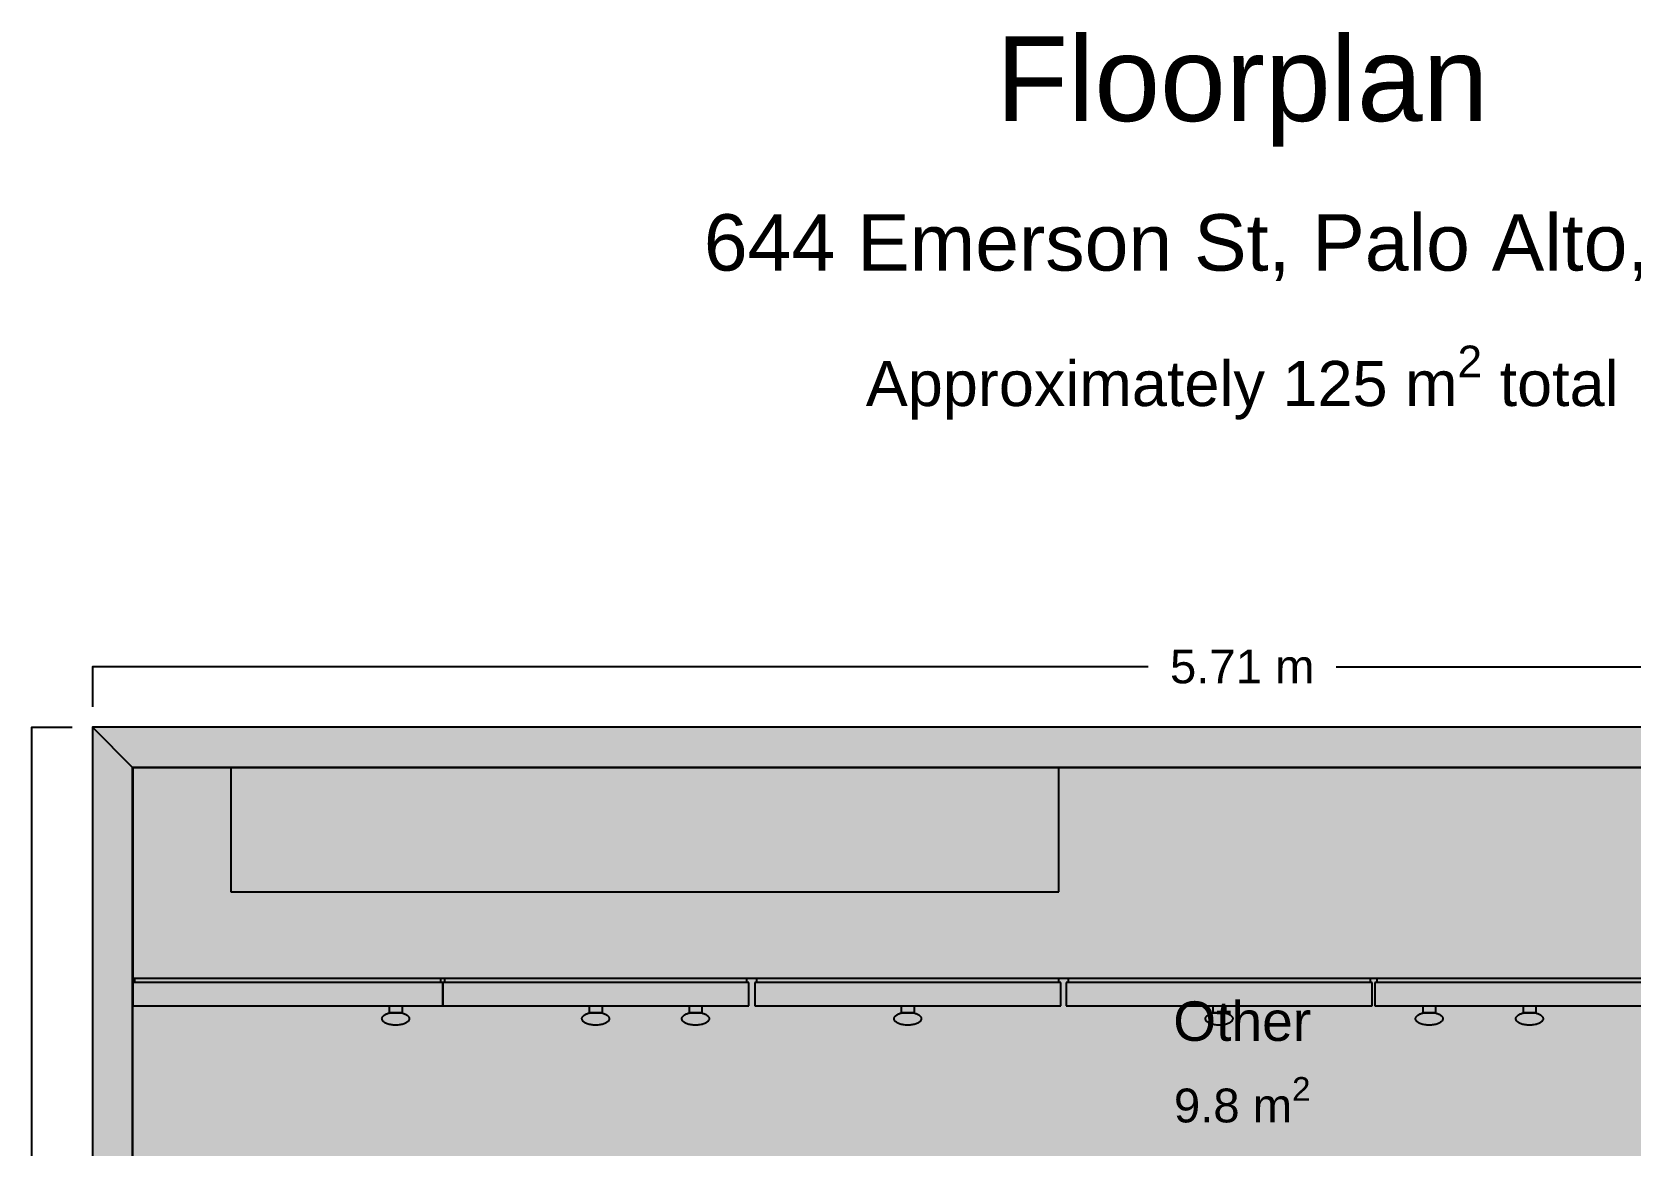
# Model space of a CAD drawing. Header units: metres. Extents: x -3.1 to 3, y -13.3 to 13.4.
# Drawn here: x -3.005 to 0.963, y 10.647 to 13.41 of the extents above; entities that cross this region are included whole.
import ezdxf

# ---------------------------------------------------------------- set-up
doc = ezdxf.new("R2010")
doc.units = ezdxf.units.M
doc.header["$MEASUREMENT"] = 0
for name, color, linetype in [('Poly-DimensionsExterior', 255, 'Continuous'), ('Poly-Fixtures', 45, 'Continuous'), ('Poly-Header', 255, 'Continuous'), ('Poly-RoomAreas', 250, 'Continuous'), ('Poly-RoomLabels', 250, 'Continuous'), ('Poly-RoomsHatch', 31, 'Continuous'), ('Poly-WallsHatch', 8, 'Continuous')]:
    doc.layers.add(name, color=color, linetype=linetype)
doc.styles.get("Standard").update_dxf_attribs({"font": 'arial.ttf'})

msp = doc.modelspace()

# ---------------------------------------------------------------- hatches: boundary and pattern name
at = {"layer": 'Poly-RoomsHatch'}
h = msp.add_hatch(color=254, dxfattribs=at)
h.dxf.hatch_style = 1
h.paths.add_polyline_path([(2.755273, 11.584334), (-2.755273, 11.584334), (-2.755273, 10.128293), (-1.184988, 10.128293), (-1.184988, 9.589497), (1.219811, 9.589497), (2.755273, 9.589497)])
at = {"layer": 'Poly-WallsHatch'}
h = msp.add_hatch(color=8, dxfattribs=at)
h.dxf.hatch_style = 1
h.paths.add_polyline_path([(-2.755273, -11.584335), (-2.755273, 11.584334), (-2.855273, 11.684334), (-2.855273, -11.684335)])
h = msp.add_hatch(color=8, dxfattribs=at)
h.dxf.hatch_style = 1
h.paths.add_polyline_path([(-2.755273, 11.584334), (2.755273, 11.584334), (2.855273, 11.684334), (-2.855273, 11.684334)])

# ---------------------------------------------------------------- linework, layer by layer
at = {"layer": 'Poly-DimensionsExterior', "color": 255}
for points in [[(-0.233274, 11.834334), (-2.855273, 11.834334), (-2.855273, 11.734334)], [(0.233273, 11.834334), (2.855273, 11.834334), (2.855273, 11.734334)], [(-3.005273, 0.266607), (-3.005273, 11.684334), (-2.905273, 11.684334)]]:
    msp.add_lwpolyline(points, dxfattribs=at)
at = {"layer": 'Poly-Fixtures', "color": 45}
for points in [[(1.089311, 11.584235), (-2.755173, 11.584235)], [(-2.755173, 11.584235), (-2.755173, 11.061123)], [(-0.45509, 11.584302), (-2.511141, 11.584302)], [(-2.511141, 11.584302), (-2.511141, 11.275077)], [(-0.45509, 11.275077), (-0.45509, 11.584302)], [(-0.45509, 11.584302), (-0.45509, 11.584302)], [(-2.511141, 11.275077), (-0.45509, 11.275077)], [(-2.755173, 11.061123), (1.089311, 11.061123)], [(-2.755173, 11.061123), (-2.755173, 11.061123)], [(-1.985242, 11.050472), (-2.755172, 11.050472)], [(-2.755172, 11.050472), (-2.755172, 10.992548)], [(-2.749695, 11.050472), (-2.749695, 11.061123)], [(-1.989931, 11.050472), (-1.989931, 11.061123)], [(-1.225323, 11.050472), (-1.985242, 11.050472)], [(-1.985242, 11.050472), (-1.985242, 10.992548)], [(-1.985242, 10.992548), (-1.985242, 11.050472)], [(-1.979847, 11.050472), (-1.979847, 11.061123)], [(-1.229931, 11.050472), (-1.229931, 11.061123)], [(-1.225323, 10.992548), (-1.225323, 11.050472)], [(-0.450626, 11.050472), (-1.210549, 11.050472)], [(-1.210549, 11.050472), (-1.210549, 10.992548)], [(-1.20515, 11.050472), (-1.20515, 11.061123)], [(-0.455238, 11.050472), (-0.455238, 11.061123)], [(-0.450626, 10.992548), (-0.450626, 11.050472)], [(0.323006, 11.050472), (-0.436917, 11.050472)], [(-0.436917, 11.050472), (-0.436917, 10.992548)], [(-0.431518, 11.050472), (-0.431518, 11.061123)], [(0.318398, 11.050472), (0.318398, 11.061123)], [(0.323006, 10.992548), (0.323006, 11.050472)], [(1.089311, 11.050472), (0.329388, 11.050472)], [(0.329388, 11.050472), (0.329388, 10.992548)], [(0.334787, 11.050472), (0.334787, 11.061123)], [(-2.755172, 10.992548), (-1.985242, 10.992548)], [(-2.755172, 10.992548), (-2.755172, 10.992548)], [(-1.985242, 10.992548), (-1.225323, 10.992548)], [(-1.985242, 10.992548), (-1.985242, 10.992548)], [(-1.210549, 10.992548), (-0.450626, 10.992548)], [(-1.210549, 10.992548), (-1.210549, 10.992548)], [(-0.436917, 10.992548), (0.323006, 10.992548)], [(-0.436917, 10.992548), (-0.436917, 10.992548)], [(0.329388, 10.992548), (1.089311, 10.992548)], [(0.329388, 10.992548), (0.329388, 10.992548)], [(-2.136069, 10.960574), (-2.136007, 10.961561), (-2.135821, 10.962532), (-2.135517, 10.963485), (-2.135097, 10.96442), (-2.134564, 10.965333), (-2.133923, 10.966224), (-2.133178, 10.967091), (-2.132331, 10.967932), (-2.131386, 10.968745), (-2.130347, 10.969528), (-2.129218, 10.970281), (-2.128002, 10.971), (-2.126702, 10.971685), (-2.125323, 10.972333), (-2.123867, 10.972943), (-2.122339, 10.973513), (-2.120742, 10.974041), (-2.119079, 10.974527), (-2.117355, 10.974967)], [(-2.136069, 10.960574), (-2.136069, 10.960574)], [(-2.102265, 10.944465), (-2.105183, 10.944524), (-2.108031, 10.944699), (-2.110801, 10.944983), (-2.113481, 10.945373), (-2.116061, 10.945864), (-2.118532, 10.94645), (-2.120883, 10.947127), (-2.123105, 10.94789), (-2.125186, 10.948735), (-2.127117, 10.949655), (-2.128888, 10.950647), (-2.130488, 10.951706), (-2.131908, 10.952826), (-2.133138, 10.954004), (-2.134166, 10.955233), (-2.134984, 10.95651), (-2.13558, 10.957829), (-2.135945, 10.959185), (-2.136069, 10.960574)], [(-2.117355, 10.975011), (-2.117355, 10.992133)], [(-2.117355, 10.992133), (-2.086269, 10.992133)], [(-2.102265, 10.974791), (-2.103121, 10.974801), (-2.103971, 10.97483), (-2.104816, 10.974875), (-2.105655, 10.974931), (-2.106487, 10.974997), (-2.107313, 10.975068), (-2.108132, 10.975142), (-2.108945, 10.975214), (-2.10975, 10.975282), (-2.110548, 10.975343), (-2.111338, 10.975393), (-2.11212, 10.975429), (-2.112894, 10.975447), (-2.11366, 10.975445), (-2.114417, 10.975419), (-2.115165, 10.975366), (-2.115905, 10.975283), (-2.116635, 10.975165), (-2.117355, 10.975011)], [(-2.117355, 10.974967), (-2.116635, 10.975121), (-2.115905, 10.975238), (-2.115165, 10.975322), (-2.114417, 10.975375), (-2.11366, 10.975401), (-2.112894, 10.975403), (-2.11212, 10.975384), (-2.111338, 10.975348), (-2.110548, 10.975299), (-2.10975, 10.975238), (-2.108945, 10.97517), (-2.108132, 10.975097), (-2.107313, 10.975024), (-2.106487, 10.974953), (-2.105655, 10.974887), (-2.104816, 10.974831), (-2.103971, 10.974786), (-2.103121, 10.974757), (-2.102265, 10.974747)], [(-2.117355, 10.975011), (-2.117355, 10.975011)], [(-2.086269, 10.974791), (-2.087027, 10.974965), (-2.087796, 10.975102), (-2.088576, 10.975205), (-2.089366, 10.975276), (-2.090166, 10.975319), (-2.090975, 10.975337), (-2.091795, 10.975334), (-2.092623, 10.975313), (-2.093461, 10.975276), (-2.094307, 10.975227), (-2.095161, 10.97517), (-2.096024, 10.975108), (-2.096894, 10.975043), (-2.097772, 10.974979), (-2.098657, 10.97492), (-2.099549, 10.974868), (-2.100448, 10.974827), (-2.101354, 10.9748), (-2.102265, 10.974791)], [(-2.102265, 10.974747), (-2.101354, 10.974756), (-2.100448, 10.974783), (-2.099549, 10.974824), (-2.098657, 10.974876), (-2.097772, 10.974935), (-2.096894, 10.974999), (-2.096024, 10.975064), (-2.095161, 10.975126), (-2.094307, 10.975183), (-2.093461, 10.975232), (-2.092623, 10.975269), (-2.091795, 10.97529), (-2.090975, 10.975293), (-2.090166, 10.975275), (-2.089366, 10.975232), (-2.088576, 10.975161), (-2.087796, 10.975058), (-2.087027, 10.974921), (-2.086269, 10.974747)], [(-2.068461, 10.960574), (-2.068585, 10.959185), (-2.06895, 10.957829), (-2.069547, 10.95651), (-2.070364, 10.955233), (-2.071393, 10.954004), (-2.072622, 10.952826), (-2.074042, 10.951706), (-2.075642, 10.950647), (-2.077413, 10.949655), (-2.079344, 10.948735), (-2.081426, 10.94789), (-2.083647, 10.947127), (-2.085998, 10.94645), (-2.088469, 10.945864), (-2.09105, 10.945373), (-2.09373, 10.944983), (-2.096499, 10.944699), (-2.099347, 10.944524), (-2.102265, 10.944465)], [(-2.086269, 10.992133), (-2.086269, 10.974791)], [(-2.086269, 10.974747), (-2.084624, 10.974295), (-2.083039, 10.973801), (-2.081516, 10.973267), (-2.080061, 10.972695), (-2.078675, 10.972086), (-2.077362, 10.971441), (-2.076125, 10.970763), (-2.074968, 10.970053), (-2.073894, 10.969313), (-2.072907, 10.968543), (-2.072009, 10.967746), (-2.071205, 10.966923), (-2.070497, 10.966076), (-2.069889, 10.965207), (-2.069384, 10.964316), (-2.068985, 10.963406), (-2.068696, 10.962478), (-2.06852, 10.961533), (-2.068461, 10.960574)], [(-1.639505, 10.960574), (-1.639442, 10.961561), (-1.639257, 10.962532), (-1.638952, 10.963485), (-1.638532, 10.96442), (-1.638, 10.965333), (-1.637359, 10.966224), (-1.636613, 10.967091), (-1.635766, 10.967932), (-1.634822, 10.968745), (-1.633783, 10.969528), (-1.632654, 10.970281), (-1.631437, 10.971), (-1.630138, 10.971685), (-1.628758, 10.972333), (-1.627303, 10.972943), (-1.625775, 10.973513), (-1.624177, 10.974041), (-1.622515, 10.974527), (-1.62079, 10.974967)], [(-1.639505, 10.960574), (-1.639505, 10.960574)], [(-1.605697, 10.944465), (-1.608615, 10.944524), (-1.611463, 10.944699), (-1.614233, 10.944983), (-1.616913, 10.945373), (-1.619494, 10.945864), (-1.621965, 10.94645), (-1.624316, 10.947127), (-1.626538, 10.94789), (-1.628619, 10.948735), (-1.630551, 10.949655), (-1.632322, 10.950647), (-1.633923, 10.951706), (-1.635343, 10.952826), (-1.636572, 10.954004), (-1.637601, 10.955233), (-1.638419, 10.95651), (-1.639016, 10.957829), (-1.639381, 10.959185), (-1.639505, 10.960574)], [(-1.620829, 10.975011), (-1.620829, 10.992133)], [(-1.620829, 10.992133), (-1.589739, 10.992133)], [(-1.605739, 10.974791), (-1.606595, 10.974801), (-1.607445, 10.97483), (-1.60829, 10.974875), (-1.609129, 10.974931), (-1.609961, 10.974997), (-1.610787, 10.975068), (-1.611606, 10.975142), (-1.612419, 10.975214), (-1.613224, 10.975282), (-1.614022, 10.975343), (-1.614812, 10.975393), (-1.615594, 10.975429), (-1.616368, 10.975447), (-1.617134, 10.975445), (-1.617891, 10.975419), (-1.61864, 10.975366), (-1.619379, 10.975283), (-1.620109, 10.975165), (-1.620829, 10.975011)], [(-1.620829, 10.975011), (-1.620829, 10.975011)], [(-1.62079, 10.974967), (-1.62007, 10.975121), (-1.61934, 10.975238), (-1.618601, 10.975322), (-1.617852, 10.975375), (-1.617095, 10.975401), (-1.616329, 10.975403), (-1.615554, 10.975384), (-1.614772, 10.975348), (-1.613981, 10.975299), (-1.613183, 10.975238), (-1.612378, 10.97517), (-1.611565, 10.975097), (-1.610746, 10.975024), (-1.609919, 10.974953), (-1.609087, 10.974887), (-1.608248, 10.974831), (-1.607403, 10.974786), (-1.606553, 10.974757), (-1.605697, 10.974747)], [(-1.589739, 10.974791), (-1.590498, 10.974965), (-1.591268, 10.975102), (-1.592048, 10.975205), (-1.592838, 10.975276), (-1.593638, 10.975319), (-1.594448, 10.975337), (-1.595268, 10.975334), (-1.596096, 10.975313), (-1.596934, 10.975276), (-1.59778, 10.975227), (-1.598635, 10.97517), (-1.599497, 10.975108), (-1.600368, 10.975043), (-1.601246, 10.974979), (-1.602131, 10.97492), (-1.603023, 10.974868), (-1.603922, 10.974827), (-1.604828, 10.9748), (-1.605739, 10.974791)], [(-1.605697, 10.974747), (-1.604785, 10.974756), (-1.60388, 10.974783), (-1.602981, 10.974824), (-1.602089, 10.974876), (-1.601204, 10.974935), (-1.600326, 10.974999), (-1.599456, 10.975064), (-1.598594, 10.975126), (-1.59774, 10.975183), (-1.596894, 10.975232), (-1.596056, 10.975269), (-1.595228, 10.97529), (-1.594409, 10.975293), (-1.593599, 10.975275), (-1.592799, 10.975232), (-1.592009, 10.975161), (-1.591229, 10.975058), (-1.59046, 10.974921), (-1.589701, 10.974747)], [(-1.571892, 10.960574), (-1.572016, 10.959185), (-1.572382, 10.957829), (-1.572978, 10.95651), (-1.573796, 10.955233), (-1.574824, 10.954004), (-1.576054, 10.952826), (-1.577474, 10.951706), (-1.579074, 10.950647), (-1.580845, 10.949655), (-1.582776, 10.948735), (-1.584857, 10.94789), (-1.587079, 10.947127), (-1.58943, 10.94645), (-1.591901, 10.945864), (-1.594481, 10.945373), (-1.597161, 10.944983), (-1.599931, 10.944699), (-1.602779, 10.944524), (-1.605697, 10.944465)], [(-1.589739, 10.992133), (-1.589739, 10.974791)], [(-1.589701, 10.974747), (-1.588056, 10.974295), (-1.586471, 10.973801), (-1.584949, 10.973267), (-1.583494, 10.972695), (-1.582108, 10.972086), (-1.580795, 10.971441), (-1.579558, 10.970763), (-1.578401, 10.970053), (-1.577327, 10.969313), (-1.57634, 10.968543), (-1.575442, 10.967746), (-1.574638, 10.966923), (-1.573929, 10.966076), (-1.573321, 10.965207), (-1.572816, 10.964316), (-1.572417, 10.963406), (-1.572128, 10.962478), (-1.571952, 10.961533), (-1.571892, 10.960574)], [(-1.391437, 10.960574), (-1.391374, 10.961561), (-1.391189, 10.962532), (-1.390884, 10.963485), (-1.390464, 10.96442), (-1.389932, 10.965333), (-1.389291, 10.966224), (-1.388545, 10.967091), (-1.387698, 10.967932), (-1.386754, 10.968745), (-1.385715, 10.969528), (-1.384585, 10.970281), (-1.383369, 10.971), (-1.38207, 10.971685), (-1.38069, 10.972333), (-1.379235, 10.972943), (-1.377706, 10.973513), (-1.376109, 10.974041), (-1.374447, 10.974527), (-1.372722, 10.974967)], [(-1.391437, 10.960574), (-1.391437, 10.960574)], [(-1.357632, 10.944465), (-1.36055, 10.944524), (-1.363399, 10.944699), (-1.366168, 10.944983), (-1.368848, 10.945373), (-1.371429, 10.945864), (-1.373899, 10.94645), (-1.376251, 10.947127), (-1.378472, 10.94789), (-1.380553, 10.948735), (-1.382484, 10.949655), (-1.384255, 10.950647), (-1.385856, 10.951706), (-1.387276, 10.952826), (-1.388505, 10.954004), (-1.389533, 10.955233), (-1.390351, 10.95651), (-1.390947, 10.957829), (-1.391313, 10.959185), (-1.391437, 10.960574)], [(-1.372722, 10.975011), (-1.372722, 10.992133)], [(-1.372722, 10.992133), (-1.341636, 10.992133)], [(-1.357632, 10.974791), (-1.358488, 10.974801), (-1.359339, 10.97483), (-1.360183, 10.974875), (-1.361022, 10.974931), (-1.361854, 10.974997), (-1.36268, 10.975068), (-1.3635, 10.975142), (-1.364312, 10.975214), (-1.365117, 10.975282), (-1.365915, 10.975343), (-1.366705, 10.975393), (-1.367487, 10.975429), (-1.368262, 10.975447), (-1.369027, 10.975445), (-1.369784, 10.975419), (-1.370533, 10.975366), (-1.371272, 10.975283), (-1.372002, 10.975165), (-1.372722, 10.975011)], [(-1.372722, 10.974967), (-1.372002, 10.975121), (-1.371272, 10.975238), (-1.370533, 10.975322), (-1.369784, 10.975375), (-1.369027, 10.975401), (-1.368262, 10.975403), (-1.367487, 10.975384), (-1.366705, 10.975348), (-1.365915, 10.975299), (-1.365117, 10.975238), (-1.364312, 10.97517), (-1.3635, 10.975097), (-1.36268, 10.975024), (-1.361854, 10.974953), (-1.361022, 10.974887), (-1.360183, 10.974831), (-1.359339, 10.974786), (-1.358488, 10.974757), (-1.357632, 10.974747)], [(-1.372722, 10.975011), (-1.372722, 10.975011)], [(-1.341636, 10.974791), (-1.342395, 10.974965), (-1.343164, 10.975102), (-1.343943, 10.975205), (-1.344733, 10.975276), (-1.345533, 10.975319), (-1.346343, 10.975337), (-1.347162, 10.975334), (-1.34799, 10.975313), (-1.348828, 10.975276), (-1.349674, 10.975227), (-1.350528, 10.97517), (-1.351391, 10.975108), (-1.352261, 10.975043), (-1.353139, 10.974979), (-1.354024, 10.97492), (-1.354917, 10.974868), (-1.355815, 10.974827), (-1.356721, 10.9748), (-1.357632, 10.974791)], [(-1.357632, 10.974747), (-1.356721, 10.974756), (-1.355815, 10.974783), (-1.354917, 10.974824), (-1.354024, 10.974876), (-1.353139, 10.974935), (-1.352261, 10.974999), (-1.351391, 10.975064), (-1.350528, 10.975126), (-1.349674, 10.975183), (-1.348828, 10.975232), (-1.34799, 10.975269), (-1.347162, 10.97529), (-1.346343, 10.975293), (-1.345533, 10.975275), (-1.344733, 10.975232), (-1.343943, 10.975161), (-1.343164, 10.975058), (-1.342395, 10.974921), (-1.341636, 10.974747)], [(-1.323824, 10.960574), (-1.323948, 10.959185), (-1.324314, 10.957829), (-1.32491, 10.95651), (-1.325728, 10.955233), (-1.326757, 10.954004), (-1.327986, 10.952826), (-1.329407, 10.951706), (-1.331007, 10.950647), (-1.332778, 10.949655), (-1.33471, 10.948735), (-1.336791, 10.94789), (-1.339013, 10.947127), (-1.341364, 10.94645), (-1.343836, 10.945864), (-1.346416, 10.945373), (-1.349096, 10.944983), (-1.351866, 10.944699), (-1.354715, 10.944524), (-1.357632, 10.944465)], [(-1.341636, 10.992133), (-1.341636, 10.974791)], [(-1.341636, 10.974747), (-1.339991, 10.974295), (-1.338406, 10.973801), (-1.336884, 10.973267), (-1.335427, 10.972695), (-1.334041, 10.972086), (-1.332728, 10.971441), (-1.331491, 10.970763), (-1.330334, 10.970053), (-1.32926, 10.969313), (-1.328272, 10.968543), (-1.327374, 10.967746), (-1.32657, 10.966923), (-1.325861, 10.966076), (-1.325253, 10.965207), (-1.324747, 10.964316), (-1.324348, 10.963406), (-1.324059, 10.962478), (-1.323884, 10.961533), (-1.323824, 10.960574)], [(-0.864373, 10.960574), (-0.86431, 10.961561), (-0.864125, 10.962532), (-0.86382, 10.963485), (-0.8634, 10.96442), (-0.862868, 10.965333), (-0.862227, 10.966224), (-0.861481, 10.967091), (-0.860634, 10.967932), (-0.85969, 10.968745), (-0.858651, 10.969528), (-0.857521, 10.970281), (-0.856305, 10.971), (-0.855006, 10.971685), (-0.853626, 10.972333), (-0.852171, 10.972943), (-0.850642, 10.973513), (-0.849045, 10.974041), (-0.847383, 10.974527), (-0.845658, 10.974967)], [(-0.864373, 10.960574), (-0.864373, 10.960574)], [(-0.830568, 10.944465), (-0.833486, 10.944524), (-0.836335, 10.944699), (-0.839104, 10.944983), (-0.841784, 10.945373), (-0.844365, 10.945864), (-0.846835, 10.94645), (-0.849187, 10.947127), (-0.851408, 10.94789), (-0.853489, 10.948735), (-0.85542, 10.949655), (-0.857191, 10.950647), (-0.858792, 10.951706), (-0.860212, 10.952826), (-0.861441, 10.954004), (-0.862469, 10.955233), (-0.863287, 10.95651), (-0.863883, 10.957829), (-0.864249, 10.959185), (-0.864373, 10.960574)], [(-0.845658, 10.975011), (-0.845658, 10.992133)], [(-0.845658, 10.992133), (-0.814573, 10.992133)], [(-0.830568, 10.974791), (-0.831424, 10.974801), (-0.832275, 10.97483), (-0.833119, 10.974875), (-0.833958, 10.974931), (-0.83479, 10.974997), (-0.835616, 10.975068), (-0.836436, 10.975142), (-0.837248, 10.975214), (-0.838053, 10.975282), (-0.838851, 10.975343), (-0.839641, 10.975393), (-0.840423, 10.975429), (-0.841198, 10.975447), (-0.841963, 10.975445), (-0.84272, 10.975419), (-0.843469, 10.975366), (-0.844208, 10.975283), (-0.844938, 10.975165), (-0.845658, 10.975011)], [(-0.845658, 10.974967), (-0.844938, 10.975121), (-0.844208, 10.975238), (-0.843469, 10.975322), (-0.84272, 10.975375), (-0.841963, 10.975401), (-0.841198, 10.975403), (-0.840423, 10.975384), (-0.839641, 10.975348), (-0.838851, 10.975299), (-0.838053, 10.975238), (-0.837248, 10.97517), (-0.836436, 10.975097), (-0.835616, 10.975024), (-0.83479, 10.974953), (-0.833958, 10.974887), (-0.833119, 10.974831), (-0.832275, 10.974786), (-0.831424, 10.974757), (-0.830568, 10.974747)], [(-0.845658, 10.975011), (-0.845658, 10.975011)], [(-0.814573, 10.974791), (-0.815331, 10.974965), (-0.8161, 10.975102), (-0.816879, 10.975205), (-0.817669, 10.975276), (-0.818469, 10.975319), (-0.819279, 10.975337), (-0.820098, 10.975334), (-0.820926, 10.975313), (-0.821764, 10.975276), (-0.82261, 10.975227), (-0.823464, 10.97517), (-0.824327, 10.975108), (-0.825197, 10.975043), (-0.826075, 10.974979), (-0.82696, 10.97492), (-0.827853, 10.974868), (-0.828751, 10.974827), (-0.829657, 10.9748), (-0.830568, 10.974791)], [(-0.830568, 10.974747), (-0.829657, 10.974756), (-0.828751, 10.974783), (-0.827853, 10.974824), (-0.82696, 10.974876), (-0.826075, 10.974935), (-0.825197, 10.974999), (-0.824327, 10.975064), (-0.823464, 10.975126), (-0.82261, 10.975183), (-0.821764, 10.975232), (-0.820926, 10.975269), (-0.820098, 10.97529), (-0.819279, 10.975293), (-0.818469, 10.975275), (-0.817669, 10.975232), (-0.816879, 10.975161), (-0.8161, 10.975058), (-0.815331, 10.974921), (-0.814573, 10.974747)], [(-0.796764, 10.960574), (-0.796888, 10.959185), (-0.797253, 10.957829), (-0.79785, 10.95651), (-0.798668, 10.955233), (-0.799696, 10.954004), (-0.800925, 10.952826), (-0.802345, 10.951706), (-0.803946, 10.950647), (-0.805717, 10.949655), (-0.807648, 10.948735), (-0.809729, 10.94789), (-0.81195, 10.947127), (-0.814301, 10.94645), (-0.816772, 10.945864), (-0.819353, 10.945373), (-0.822033, 10.944983), (-0.824802, 10.944699), (-0.827651, 10.944524), (-0.830568, 10.944465)], [(-0.814573, 10.992133), (-0.814573, 10.974791)], [(-0.814573, 10.974747), (-0.812927, 10.974295), (-0.811342, 10.973801), (-0.80982, 10.973267), (-0.808364, 10.972695), (-0.806978, 10.972086), (-0.805665, 10.971441), (-0.804428, 10.970763), (-0.803271, 10.970053), (-0.802198, 10.969313), (-0.80121, 10.968543), (-0.800313, 10.967746), (-0.799508, 10.966923), (-0.7988, 10.966076), (-0.798192, 10.965207), (-0.797687, 10.964316), (-0.797288, 10.963406), (-0.796999, 10.962478), (-0.796823, 10.961533), (-0.796764, 10.960574)], [(-0.091215, 10.960574), (-0.091152, 10.961561), (-0.090967, 10.962532), (-0.090662, 10.963485), (-0.090242, 10.96442), (-0.08971, 10.965333), (-0.089069, 10.966224), (-0.088323, 10.967091), (-0.087476, 10.967932), (-0.086531, 10.968745), (-0.085492, 10.969528), (-0.084363, 10.970281), (-0.083147, 10.971), (-0.081847, 10.971685), (-0.080467, 10.972333), (-0.079011, 10.972943), (-0.077482, 10.973513), (-0.075885, 10.974041), (-0.074222, 10.974527), (-0.072497, 10.974967)], [(-0.091215, 10.960574), (-0.091215, 10.960574)], [(-0.057407, 10.944465), (-0.060324, 10.944524), (-0.063173, 10.944699), (-0.065943, 10.944983), (-0.068623, 10.945373), (-0.071204, 10.945864), (-0.073675, 10.94645), (-0.076026, 10.947127), (-0.078248, 10.94789), (-0.080329, 10.948735), (-0.082261, 10.949655), (-0.084032, 10.950647), (-0.085633, 10.951706), (-0.087053, 10.952826), (-0.088282, 10.954004), (-0.089311, 10.955233), (-0.090129, 10.95651), (-0.090726, 10.957829), (-0.091091, 10.959185), (-0.091215, 10.960574)], [(-0.072497, 10.975011), (-0.072497, 10.992133)], [(-0.072497, 10.992133), (-0.041411, 10.992133)], [(-0.057407, 10.974791), (-0.058263, 10.974801), (-0.059113, 10.97483), (-0.059958, 10.974875), (-0.060796, 10.974931), (-0.061629, 10.974997), (-0.062455, 10.975068), (-0.063274, 10.975142), (-0.064086, 10.975214), (-0.064892, 10.975282), (-0.065689, 10.975343), (-0.06648, 10.975393), (-0.067262, 10.975429), (-0.068036, 10.975447), (-0.068802, 10.975445), (-0.069559, 10.975419), (-0.070307, 10.975366), (-0.071046, 10.975283), (-0.071776, 10.975165), (-0.072497, 10.975011)], [(-0.072497, 10.974967), (-0.071777, 10.975121), (-0.071047, 10.975238), (-0.070308, 10.975322), (-0.06956, 10.975375), (-0.068803, 10.975401), (-0.068038, 10.975403), (-0.067264, 10.975384), (-0.066481, 10.975348), (-0.065691, 10.975299), (-0.064893, 10.975238), (-0.064088, 10.97517), (-0.063275, 10.975097), (-0.062456, 10.975024), (-0.061629, 10.974953), (-0.060797, 10.974887), (-0.059958, 10.974831), (-0.059113, 10.974786), (-0.058263, 10.974757), (-0.057407, 10.974747)], [(-0.072497, 10.975011), (-0.072497, 10.975011)], [(-0.041411, 10.974791), (-0.042169, 10.974965), (-0.042938, 10.975102), (-0.043717, 10.975205), (-0.044507, 10.975276), (-0.045307, 10.975319), (-0.046117, 10.975337), (-0.046936, 10.975334), (-0.047765, 10.975313), (-0.048602, 10.975276), (-0.049448, 10.975227), (-0.050303, 10.97517), (-0.051165, 10.975108), (-0.052036, 10.975043), (-0.052913, 10.974979), (-0.053799, 10.97492), (-0.054691, 10.974868), (-0.05559, 10.974827), (-0.056495, 10.9748), (-0.057407, 10.974791)], [(-0.057407, 10.974747), (-0.056495, 10.974756), (-0.05559, 10.974783), (-0.054691, 10.974824), (-0.053799, 10.974876), (-0.052913, 10.974935), (-0.052036, 10.974999), (-0.051165, 10.975064), (-0.050303, 10.975126), (-0.049448, 10.975183), (-0.048602, 10.975232), (-0.047765, 10.975269), (-0.046936, 10.97529), (-0.046117, 10.975293), (-0.045307, 10.975275), (-0.044507, 10.975232), (-0.043717, 10.975161), (-0.042938, 10.975058), (-0.042169, 10.974921), (-0.041411, 10.974747)], [(-0.023602, 10.960574), (-0.023726, 10.959185), (-0.024092, 10.957829), (-0.024688, 10.95651), (-0.025506, 10.955233), (-0.026534, 10.954004), (-0.027764, 10.952826), (-0.029184, 10.951706), (-0.030784, 10.950647), (-0.032555, 10.949655), (-0.034486, 10.948735), (-0.036567, 10.94789), (-0.038789, 10.947127), (-0.04114, 10.94645), (-0.043611, 10.945864), (-0.046191, 10.945373), (-0.048871, 10.944983), (-0.05164, 10.944699), (-0.054489, 10.944524), (-0.057407, 10.944465)], [(-0.041411, 10.992133), (-0.041411, 10.974791)], [(-0.041411, 10.974747), (-0.039766, 10.974295), (-0.038181, 10.973801), (-0.036659, 10.973267), (-0.035204, 10.972695), (-0.033818, 10.972086), (-0.032505, 10.971441), (-0.031268, 10.970763), (-0.030111, 10.970053), (-0.029037, 10.969313), (-0.02805, 10.968543), (-0.027152, 10.967746), (-0.026348, 10.966923), (-0.025639, 10.966076), (-0.025031, 10.965207), (-0.024526, 10.964316), (-0.024127, 10.963406), (-0.023838, 10.962478), (-0.023662, 10.961533), (-0.023602, 10.960574)], [(0.43057, 10.960574), (0.430632, 10.961561), (0.430818, 10.962532), (0.431122, 10.963485), (0.431543, 10.96442), (0.432075, 10.965333), (0.432716, 10.966224), (0.433461, 10.967091), (0.434308, 10.967932), (0.435253, 10.968745), (0.436292, 10.969528), (0.437421, 10.970281), (0.438637, 10.971), (0.439937, 10.971685), (0.441316, 10.972333), (0.442772, 10.972943), (0.4443, 10.973513), (0.445897, 10.974041), (0.44756, 10.974527), (0.449284, 10.974967)], [(0.43057, 10.960574), (0.43057, 10.960574)], [(0.464374, 10.944465), (0.461456, 10.944524), (0.458608, 10.944699), (0.455838, 10.944983), (0.453158, 10.945373), (0.450578, 10.945864), (0.448107, 10.94645), (0.445756, 10.947127), (0.443535, 10.94789), (0.441453, 10.948735), (0.439522, 10.949655), (0.437751, 10.950647), (0.436151, 10.951706), (0.434731, 10.952826), (0.433502, 10.954004), (0.432473, 10.955233), (0.431656, 10.95651), (0.431059, 10.957829), (0.430694, 10.959185), (0.43057, 10.960574)], [(0.449246, 10.975011), (0.449246, 10.992133)], [(0.449246, 10.992133), (0.480331, 10.992133)], [(0.464335, 10.974791), (0.46348, 10.974801), (0.462629, 10.97483), (0.461785, 10.974875), (0.460946, 10.974931), (0.460114, 10.974997), (0.459288, 10.975068), (0.458468, 10.975142), (0.457656, 10.975214), (0.456851, 10.975282), (0.456053, 10.975343), (0.455263, 10.975393), (0.454481, 10.975429), (0.453706, 10.975447), (0.452941, 10.975445), (0.452184, 10.975419), (0.451435, 10.975366), (0.450696, 10.975283), (0.449966, 10.975165), (0.449246, 10.975011)], [(0.449246, 10.975011), (0.449246, 10.975011)], [(0.449284, 10.974967), (0.450005, 10.975121), (0.450735, 10.975238), (0.451474, 10.975322), (0.452222, 10.975375), (0.452979, 10.975401), (0.453745, 10.975403), (0.454519, 10.975384), (0.455301, 10.975348), (0.456091, 10.975299), (0.456889, 10.975238), (0.457694, 10.97517), (0.458507, 10.975097), (0.459326, 10.975024), (0.460152, 10.974953), (0.460985, 10.974887), (0.461823, 10.974831), (0.462668, 10.974786), (0.463518, 10.974757), (0.464374, 10.974747)], [(0.480331, 10.974791), (0.479573, 10.974965), (0.478804, 10.975102), (0.478025, 10.975205), (0.477235, 10.975276), (0.476435, 10.975319), (0.475625, 10.975337), (0.474806, 10.975334), (0.473978, 10.975313), (0.47314, 10.975276), (0.472294, 10.975227), (0.47144, 10.97517), (0.470577, 10.975108), (0.469707, 10.975043), (0.468829, 10.974979), (0.467944, 10.97492), (0.467051, 10.974868), (0.466152, 10.974827), (0.465247, 10.9748), (0.464335, 10.974791)], [(0.464374, 10.974747), (0.465286, 10.974756), (0.466191, 10.974783), (0.46709, 10.974824), (0.467982, 10.974876), (0.468867, 10.974935), (0.469745, 10.974999), (0.470616, 10.975064), (0.471478, 10.975126), (0.472333, 10.975183), (0.473179, 10.975232), (0.474017, 10.975269), (0.474845, 10.97529), (0.475665, 10.975293), (0.476475, 10.975275), (0.477275, 10.975232), (0.478066, 10.975161), (0.478846, 10.975058), (0.479615, 10.974921), (0.480374, 10.974747)], [(0.498182, 10.960574), (0.498058, 10.959185), (0.497693, 10.957829), (0.497096, 10.95651), (0.496278, 10.955233), (0.49525, 10.954004), (0.49402, 10.952826), (0.4926, 10.951706), (0.490999, 10.950647), (0.489228, 10.949655), (0.487297, 10.948735), (0.485215, 10.94789), (0.482993, 10.947127), (0.480642, 10.94645), (0.478171, 10.945864), (0.47559, 10.945373), (0.47291, 10.944983), (0.47014, 10.944699), (0.467292, 10.944524), (0.464374, 10.944465)], [(0.480331, 10.992133), (0.480331, 10.974791)], [(0.480374, 10.974747), (0.482018, 10.974295), (0.483603, 10.973801), (0.485125, 10.973267), (0.486581, 10.972695), (0.487967, 10.972086), (0.48928, 10.971441), (0.490517, 10.970763), (0.491673, 10.970053), (0.492747, 10.969313), (0.493735, 10.968543), (0.494633, 10.967746), (0.495437, 10.966923), (0.496145, 10.966076), (0.496754, 10.965207), (0.497259, 10.964316), (0.497658, 10.963406), (0.497947, 10.962478), (0.498123, 10.961533), (0.498182, 10.960574)], [(0.679502, 10.960574), (0.679564, 10.961561), (0.67975, 10.962532), (0.680054, 10.963485), (0.680475, 10.96442), (0.681007, 10.965333), (0.681648, 10.966224), (0.682393, 10.967091), (0.68324, 10.967932), (0.684185, 10.968745), (0.685224, 10.969528), (0.686353, 10.970281), (0.687569, 10.971), (0.688869, 10.971685), (0.690248, 10.972333), (0.691704, 10.972943), (0.693232, 10.973513), (0.694829, 10.974041), (0.696492, 10.974527), (0.698217, 10.974967)], [(0.679502, 10.960574), (0.679502, 10.960574)], [(0.71331, 10.944465), (0.710392, 10.944524), (0.707544, 10.944699), (0.704774, 10.944983), (0.702094, 10.945373), (0.699513, 10.945864), (0.697042, 10.94645), (0.694691, 10.947127), (0.692469, 10.94789), (0.690387, 10.948735), (0.688456, 10.949655), (0.686685, 10.950647), (0.685084, 10.951706), (0.683664, 10.952826), (0.682434, 10.954004), (0.681406, 10.955233), (0.680588, 10.95651), (0.679991, 10.957829), (0.679626, 10.959185), (0.679502, 10.960574)], [(0.698178, 10.975011), (0.698178, 10.992133)], [(0.698178, 10.992133), (0.729267, 10.992133)], [(0.713267, 10.974791), (0.712412, 10.974801), (0.711561, 10.97483), (0.710717, 10.974875), (0.709878, 10.974931), (0.709046, 10.974997), (0.70822, 10.975068), (0.7074, 10.975142), (0.706588, 10.975214), (0.705783, 10.975282), (0.704985, 10.975343), (0.704195, 10.975393), (0.703413, 10.975429), (0.702638, 10.975447), (0.701873, 10.975445), (0.701116, 10.975419), (0.700367, 10.975366), (0.699628, 10.975283), (0.698898, 10.975165), (0.698178, 10.975011)], [(0.698178, 10.975011), (0.698178, 10.975011)], [(0.698217, 10.974967), (0.698937, 10.975121), (0.699667, 10.975238), (0.700406, 10.975322), (0.701155, 10.975375), (0.701912, 10.975401), (0.702678, 10.975403), (0.703452, 10.975384), (0.704235, 10.975348), (0.705025, 10.975299), (0.705823, 10.975238), (0.706629, 10.97517), (0.707442, 10.975097), (0.708261, 10.975024), (0.709087, 10.974953), (0.70992, 10.974887), (0.710759, 10.974831), (0.711604, 10.974786), (0.712454, 10.974757), (0.71331, 10.974747)], [(0.729267, 10.974791), (0.728509, 10.974965), (0.727739, 10.975102), (0.726959, 10.975205), (0.726169, 10.975276), (0.725369, 10.975319), (0.724559, 10.975337), (0.723739, 10.975334), (0.72291, 10.975313), (0.722073, 10.975276), (0.721227, 10.975227), (0.720372, 10.97517), (0.719509, 10.975108), (0.718639, 10.975043), (0.717761, 10.974979), (0.716876, 10.97492), (0.715983, 10.974868), (0.715084, 10.974827), (0.714179, 10.9748), (0.713267, 10.974791)], [(0.71331, 10.974747), (0.714222, 10.974756), (0.715127, 10.974783), (0.716026, 10.974824), (0.716918, 10.974876), (0.717803, 10.974935), (0.71868, 10.974999), (0.719551, 10.975064), (0.720413, 10.975126), (0.721267, 10.975183), (0.722113, 10.975232), (0.72295, 10.975269), (0.723779, 10.97529), (0.724598, 10.975293), (0.725408, 10.975275), (0.726208, 10.975232), (0.726998, 10.975161), (0.727778, 10.975058), (0.728547, 10.974921), (0.729306, 10.974747)], [(0.747114, 10.960574), (0.74699, 10.959185), (0.746625, 10.957829), (0.746029, 10.95651), (0.745211, 10.955233), (0.744182, 10.954004), (0.742953, 10.952826), (0.741533, 10.951706), (0.739933, 10.950647), (0.738162, 10.949655), (0.736231, 10.948735), (0.734149, 10.94789), (0.731928, 10.947127), (0.729577, 10.94645), (0.727106, 10.945864), (0.724526, 10.945373), (0.721846, 10.944983), (0.719076, 10.944699), (0.716228, 10.944524), (0.71331, 10.944465)], [(0.729267, 10.992133), (0.729267, 10.974791)], [(0.729306, 10.974747), (0.73095, 10.974295), (0.732535, 10.973801), (0.734057, 10.973267), (0.735513, 10.972695), (0.736899, 10.972086), (0.738212, 10.971441), (0.739449, 10.970763), (0.740605, 10.970053), (0.741679, 10.969313), (0.742667, 10.968543), (0.743565, 10.967746), (0.744369, 10.966923), (0.745077, 10.966076), (0.745686, 10.965207), (0.746191, 10.964316), (0.74659, 10.963406), (0.746879, 10.962478), (0.747055, 10.961533), (0.747114, 10.960574)]]:
    msp.add_lwpolyline(points, dxfattribs=at)
at = {"layer": 'Poly-Rooms', "color": 254}
msp.add_lwpolyline([(2.755273, 11.584334), (-2.755273, 11.584334), (-2.755273, 10.128293), (-1.184988, 10.128293), (-1.184988, 9.589497), (1.219811, 9.589497), (2.755273, 9.589497), (2.755273, 11.584334)], dxfattribs=at)
at = {"layer": 'Poly-Walls', "color": 8}
for points in [[(-2.755273, -11.584335), (-2.755273, 11.584334), (-2.855273, 11.684334), (-2.855273, -11.684335), (-2.755273, -11.584335)], [(-2.755273, 11.584334), (2.755273, 11.584334), (2.855273, 11.684334), (-2.855273, 11.684334), (-2.755273, 11.584334)]]:
    msp.add_lwpolyline(points, dxfattribs=at)

# ---------------------------------------------------------------- texts
at = {"layer": 'Poly-DimensionsExterior', "color": 255, "insert": (0, 11.834334), "char_height": 0.084, "width": 0.41328, "attachment_point": 5}
msp.add_mtext('\\A1;5.71 m', dxfattribs=at)
at = {"layer": 'Poly-Header', "color": 255, "attachment_point": 5}
for s, insert, char_height, width in [('\\A1;Floorplan', (0, 13.261835), 0.21, 1.5498), ('\\A1;644 Emerson St, Palo Alto, CA', (0, 12.874334), 0.14, 3.3292), ('\\A1;Approximately 125 m{\\H0.7x;\\S2^ ;} total', (0, 12.539334), 0.112, 3.6736)]:
    msp.add_mtext(s, dxfattribs=dict(at, insert=insert, char_height=char_height, width=width))
at = {"layer": 'Poly-RoomAreas', "color": 250, "insert": (0, 10.758814), "char_height": 0.084, "width": 1.3776, "attachment_point": 5}
msp.add_mtext('\\A1;9.8 m{\\H0.7x;\\S2^ ;}', dxfattribs=at)
at = {"layer": 'Poly-RoomLabels', "color": 250, "insert": (0, 10.953814), "char_height": 0.098, "width": 0.4018, "attachment_point": 5}
msp.add_mtext('\\A1;Other', dxfattribs=at)

doc.saveas('drawing.dxf')
